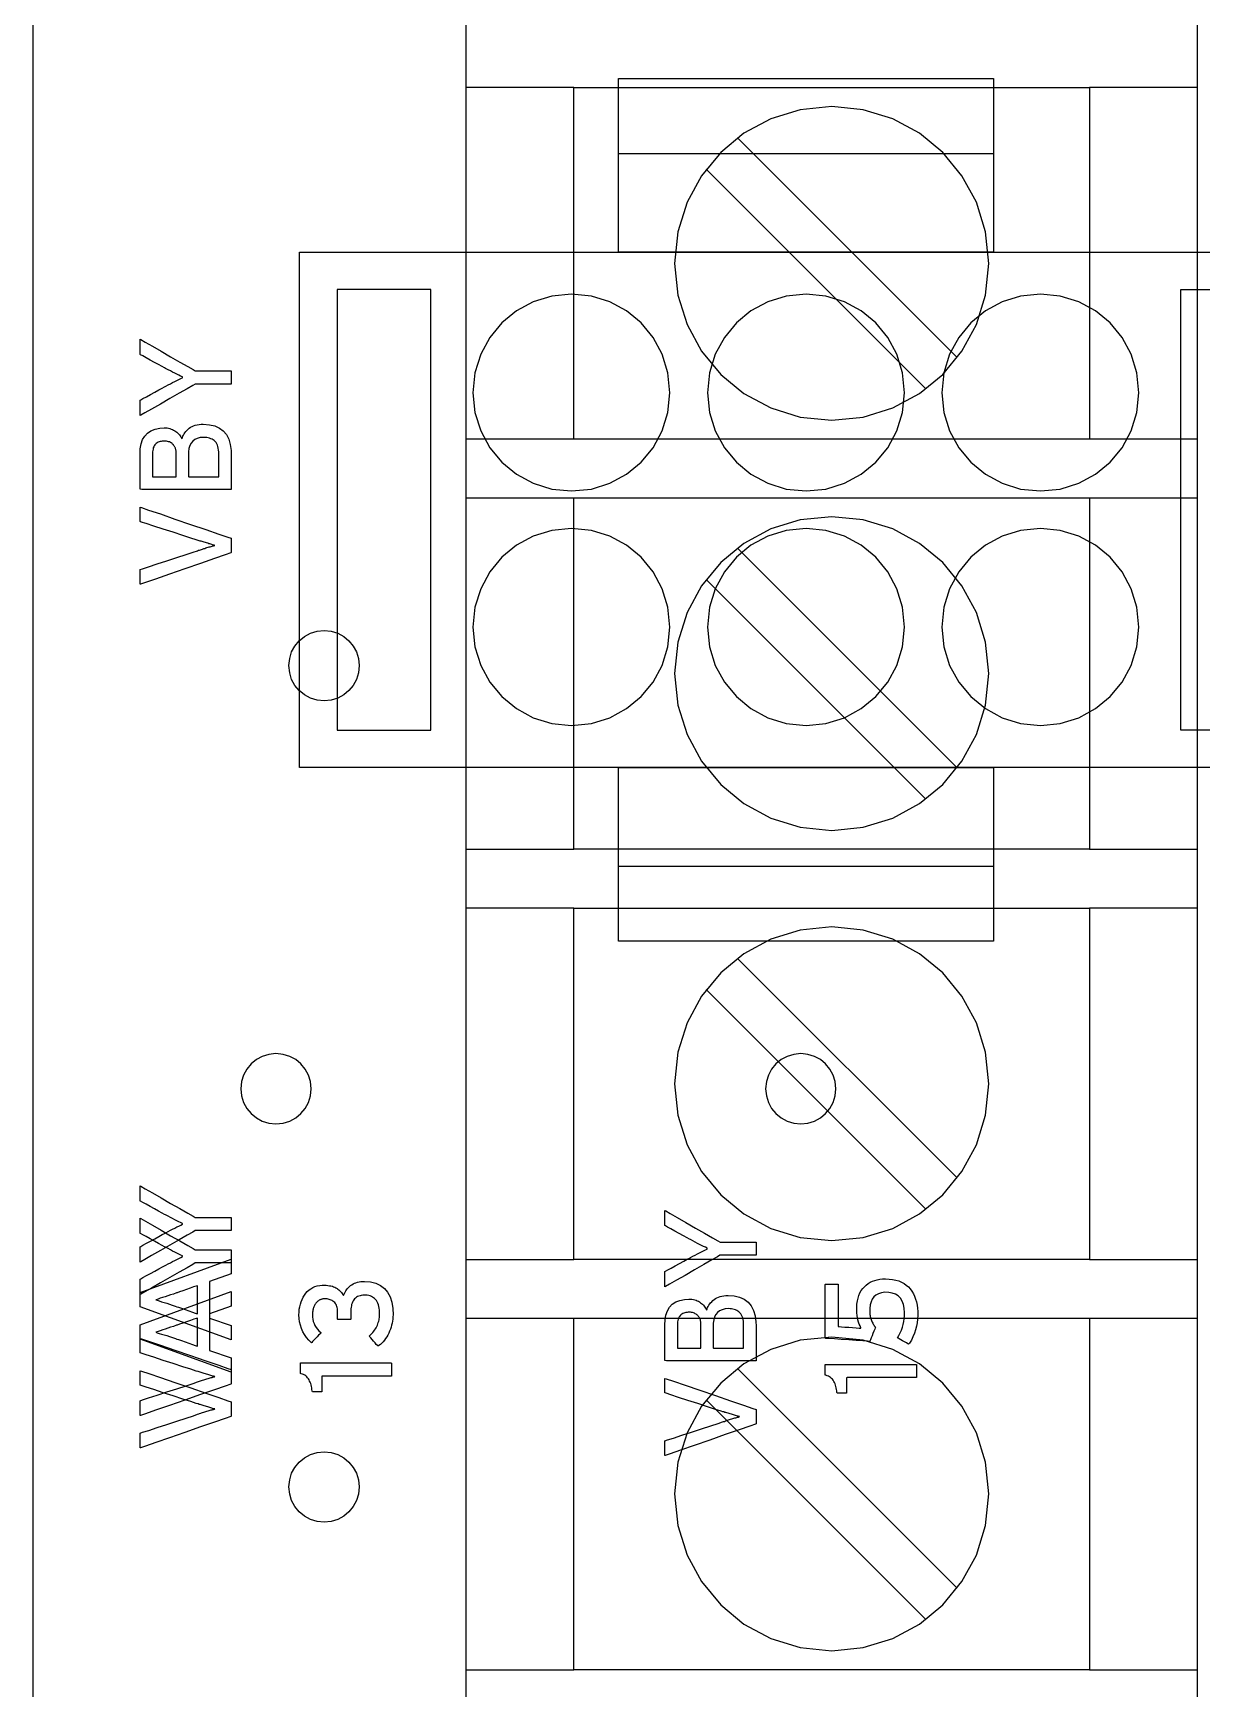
# Model space of a CAD drawing. Extents: x 1 to 47.7, y 0.2 to 35.
# Drawn here: x 36.611 to 37.857, y 9.108 to 10.874 of the extents above; entities that cross this region are included whole.
import ezdxf

# ---------------------------------------------------------------- set-up
doc = ezdxf.new("R2010")
doc.units = 0
doc.header["$MEASUREMENT"] = 0
for name, color, linetype in [('1_1__SCREW_TERMINAL_BLOCK_', 7, 'CONTINUOUS'), ('1_2__CONNECTORIZED_RELAY__', 7, 'CONTINUOUS'), ('7_0_____DWG', 7, 'CONTINUOUS')]:
    doc.layers.add(name, color=color, linetype=linetype)

msp = doc.modelspace()

# ---------------------------------------------------------------- linework, layer by layer
at = {"layer": '1_1__SCREW_TERMINAL_BLOCK_'}
for points in [[(37.0721, 10.9467), (37.0721, 10.7216), (37.0721, 10.2521), (37.0721, 10.0206), (37.0721, 9.7999), (37.0721, 9.6956), (37.0721, 9.5964), (37.0721, 9.5033), (37.0721, 9.4168), (37.0721, 9.338), (37.0721, 9.2675), (37.0721, 9.2062), (37.0721, 9.1549), (37.0721, 9.1144), (37.0721, 9.0856)], [(37.852, 9.0856), (37.852, 9.1144), (37.852, 9.1549), (37.852, 9.2062), (37.852, 9.2675), (37.852, 9.338), (37.852, 9.4168), (37.852, 9.5033), (37.852, 9.5964), (37.852, 9.6956), (37.852, 9.7999), (37.852, 10.0206), (37.852, 10.2521), (37.852, 10.7216), (37.852, 10.9467)], [(37.1871, 10.8156), (37.0721, 10.8156)], [(37.737, 10.8156), (37.737, 10.4406), (37.1871, 10.4406), (37.1871, 10.8156), (37.737, 10.8156)], [(37.852, 10.8156), (37.737, 10.8156)], [(37.3615, 10.7618), (37.5957, 10.5276)], [(37.5623, 10.4942), (37.3281, 10.7284)], [(37.1871, 10.4406), (37.0721, 10.4406)], [(37.852, 10.4406), (37.737, 10.4406)], [(37.0721, 10.3781), (37.1871, 10.3781)], [(37.737, 10.3781), (37.737, 10.0031), (37.1871, 10.0031), (37.1871, 10.3781), (37.737, 10.3781)], [(37.737, 10.3781), (37.852, 10.3781)], [(37.3615, 10.3243), (37.5957, 10.0901)], [(37.5623, 10.0566), (37.3281, 10.2909)], [(37.0721, 10.0031), (37.1871, 10.0031)], [(37.737, 10.0031), (37.852, 10.0031)], [(37.1871, 9.9405), (37.0721, 9.9405)], [(37.737, 9.9405), (37.737, 9.5655), (37.1871, 9.5655), (37.1871, 9.9405), (37.737, 9.9405)], [(37.852, 9.9405), (37.737, 9.9405)], [(37.3615, 9.8868), (37.5957, 9.6527)], [(37.5623, 9.6193), (37.3281, 9.8535)], [(36.8218, 9.5503), (36.7987, 9.5422), (36.7987, 9.5032), (36.8218, 9.4952), (36.8218, 9.48), (36.7246, 9.515), (36.7246, 9.5305), (36.8218, 9.5659), (36.8218, 9.5503)], [(37.0721, 9.5655), (37.1871, 9.5655)], [(37.737, 9.5655), (37.852, 9.5655)], [(37.0721, 9.503), (37.1871, 9.503)], [(37.737, 9.503), (37.737, 9.128), (37.1871, 9.128), (37.1871, 9.503), (37.737, 9.503)], [(37.737, 9.503), (37.852, 9.503)], [(37.3615, 9.4494), (37.5957, 9.2152)], [(37.5623, 9.1817), (37.3281, 9.416)], [(37.0721, 9.128), (37.1871, 9.128)], [(37.737, 9.128), (37.852, 9.128)]]:
    msp.add_lwpolyline(points, dxfattribs=at)
for points in [[(37.4621, 10.7954), (37.4284, 10.792), (37.397, 10.7823), (37.3685, 10.7668), (37.3437, 10.7464), (37.3233, 10.7216), (37.3078, 10.6932), (37.298, 10.6618), (37.2946, 10.628), (37.298, 10.5943), (37.3078, 10.5629), (37.3233, 10.5345), (37.3437, 10.5097), (37.3685, 10.4893), (37.397, 10.4739), (37.4284, 10.4641), (37.4621, 10.4607), (37.4958, 10.4641), (37.5272, 10.4739), (37.5556, 10.4893), (37.5804, 10.5097), (37.6009, 10.5345), (37.6163, 10.5629), (37.6261, 10.5943), (37.6295, 10.628), (37.6261, 10.6618), (37.6163, 10.6932), (37.6009, 10.7216), (37.5804, 10.7464), (37.5556, 10.7668), (37.5272, 10.7823), (37.4958, 10.792)], [(36.7834, 10.5134), (36.7848, 10.5134), (36.7886, 10.5134), (36.7941, 10.5134), (36.8005, 10.5134), (36.8071, 10.5134), (36.8132, 10.5134), (36.8182, 10.5134), (36.8212, 10.5134), (36.8218, 10.5134), (36.8218, 10.5125), (36.8218, 10.5109), (36.8218, 10.5087), (36.8218, 10.5063), (36.8218, 10.5039), (36.8218, 10.5018), (36.8218, 10.5002), (36.8218, 10.4994), (36.821, 10.4993), (36.8178, 10.4993), (36.8127, 10.4993), (36.8065, 10.4993), (36.7998, 10.4993), (36.7935, 10.4993), (36.7881, 10.4993), (36.7845, 10.4993), (36.7833, 10.4993), (36.7808, 10.4979), (36.7747, 10.4944), (36.7661, 10.4895), (36.7563, 10.4838), (36.7462, 10.478), (36.7369, 10.4727), (36.7296, 10.4685), (36.7253, 10.466), (36.7246, 10.4657), (36.7246, 10.4669), (36.7246, 10.4689), (36.7246, 10.4714), (36.7246, 10.4743), (36.7246, 10.4771), (36.7246, 10.4795), (36.7246, 10.4813), (36.7246, 10.4821), (36.7253, 10.4825), (36.7277, 10.4838), (36.7313, 10.4858), (36.7357, 10.4882), (36.7403, 10.4907), (36.7447, 10.4931), (36.7483, 10.4951), (36.7507, 10.4964), (36.7519, 10.497), (36.7545, 10.4984), (36.7569, 10.4997), (36.7593, 10.5009), (36.7616, 10.5021), (36.7638, 10.5032), (36.7659, 10.5042), (36.7679, 10.5052), (36.7698, 10.5061), (36.7697, 10.507), (36.7678, 10.5078), (36.7659, 10.5088), (36.7638, 10.5098), (36.7616, 10.5109), (36.7593, 10.5121), (36.7569, 10.5133), (36.7544, 10.5146), (36.7518, 10.516), (36.7507, 10.5166), (36.7482, 10.518), (36.7444, 10.5201), (36.74, 10.5225), (36.7353, 10.525), (36.731, 10.5274), (36.7274, 10.5294), (36.7251, 10.5306), (36.7246, 10.531), (36.7246, 10.5319), (36.7246, 10.5337), (36.7246, 10.5362), (36.7246, 10.5389), (36.7246, 10.5417), (36.7246, 10.5442), (36.7246, 10.5461), (36.7246, 10.5471), (36.7255, 10.5467), (36.7301, 10.544), (36.7377, 10.5397), (36.7471, 10.5343), (36.7572, 10.5285), (36.767, 10.5228), (36.7754, 10.518), (36.7812, 10.5147)], [(36.792, 10.4566), (36.7985, 10.456), (36.8043, 10.4547), (36.8092, 10.4524), (36.8133, 10.4493), (36.8166, 10.4454), (36.8191, 10.4406), (36.8208, 10.4349), (36.8217, 10.4284), (36.8218, 10.4241), (36.8218, 10.4215), (36.8218, 10.417), (36.8218, 10.4111), (36.8218, 10.4046), (36.8218, 10.3982), (36.8218, 10.3927), (36.8218, 10.3887), (36.8218, 10.387), (36.8188, 10.387), (36.8097, 10.387), (36.796, 10.387), (36.7798, 10.387), (36.7628, 10.387), (36.747, 10.387), (36.7342, 10.387), (36.7263, 10.387), (36.7246, 10.3871), (36.7246, 10.3895), (36.7246, 10.394), (36.7246, 10.4), (36.7246, 10.4067), (36.7246, 10.4133), (36.7246, 10.4192), (36.7246, 10.4235), (36.7246, 10.4256), (36.7248, 10.4302), (36.7257, 10.4355), (36.7273, 10.4401), (36.7296, 10.4439), (36.7325, 10.4471), (36.7362, 10.4495), (36.7405, 10.4513), (36.7455, 10.4523), (36.7502, 10.4527), (36.7519, 10.4526), (36.7534, 10.4525), (36.755, 10.4522), (36.7564, 10.4519), (36.7578, 10.4514), (36.7591, 10.4509), (36.7604, 10.4503), (36.7615, 10.4496), (36.7626, 10.4488), (36.7637, 10.448), (36.7647, 10.4471), (36.7656, 10.4461), (36.7665, 10.4451), (36.7673, 10.4441), (36.768, 10.443), (36.7687, 10.4418), (36.7693, 10.4408), (36.7697, 10.4422), (36.7702, 10.4436), (36.7709, 10.4449), (36.7716, 10.4462), (36.7724, 10.4474), (36.7734, 10.4487), (36.7745, 10.4499), (36.7757, 10.4511), (36.777, 10.4522), (36.7784, 10.4532), (36.78, 10.4541), (36.7816, 10.4548), (36.7835, 10.4554), (36.7854, 10.4559), (36.7875, 10.4562), (36.7896, 10.4565)], [(36.7506, 10.4386), (36.7494, 10.4385), (36.7482, 10.4384), (36.747, 10.4382), (36.7459, 10.438), (36.7448, 10.4376), (36.7438, 10.4372), (36.7428, 10.4367), (36.7419, 10.4361), (36.7411, 10.4354), (36.7404, 10.4345), (36.7397, 10.4335), (36.7392, 10.4325), (36.7387, 10.4313), (36.7384, 10.43), (36.7381, 10.4286), (36.738, 10.4271), (36.7379, 10.4255), (36.7379, 10.4246), (36.7379, 10.422), (36.7379, 10.4183), (36.7379, 10.414), (36.7379, 10.4096), (36.7379, 10.4055), (36.7379, 10.4023), (36.7379, 10.4005), (36.7381, 10.4003), (36.74, 10.4003), (36.7431, 10.4003), (36.7472, 10.4003), (36.7516, 10.4003), (36.7559, 10.4003), (36.7595, 10.4003), (36.7621, 10.4003), (36.763, 10.4003), (36.763, 10.4012), (36.763, 10.4038), (36.763, 10.4075), (36.763, 10.4118), (36.763, 10.4162), (36.763, 10.4203), (36.763, 10.4234), (36.763, 10.4253), (36.763, 10.4259), (36.763, 10.4268), (36.7629, 10.4275), (36.7629, 10.4283), (36.7627, 10.429), (36.7626, 10.4297), (36.7624, 10.4304), (36.7622, 10.431), (36.7619, 10.4316), (36.7616, 10.4321), (36.7614, 10.4327), (36.7611, 10.4332), (36.7607, 10.4337), (36.7604, 10.4341), (36.7601, 10.4346), (36.7597, 10.435), (36.7593, 10.4354), (36.7587, 10.436), (36.7578, 10.4366), (36.7569, 10.4371), (36.756, 10.4376), (36.755, 10.4379), (36.754, 10.4382), (36.7529, 10.4384), (36.7518, 10.4385)], [(36.7924, 10.4425), (36.7888, 10.4422), (36.7856, 10.4414), (36.783, 10.4402), (36.7807, 10.4385), (36.7789, 10.4363), (36.7776, 10.4337), (36.7767, 10.4306), (36.7763, 10.4271), (36.7762, 10.4253), (36.7762, 10.4231), (36.7762, 10.4196), (36.7762, 10.4153), (36.7762, 10.4107), (36.7762, 10.4064), (36.7762, 10.4029), (36.7762, 10.4007), (36.7764, 10.4003), (36.7784, 10.4003), (36.7824, 10.4003), (36.7876, 10.4003), (36.7933, 10.4003), (36.7989, 10.4003), (36.8038, 10.4003), (36.8072, 10.4003), (36.8085, 10.4003), (36.8085, 10.4013), (36.8085, 10.4039), (36.8085, 10.4077), (36.8085, 10.4121), (36.8085, 10.4165), (36.8085, 10.4206), (36.8085, 10.4237), (36.8085, 10.4253), (36.8085, 10.4269), (36.8083, 10.4289), (36.808, 10.4308), (36.8076, 10.4326), (36.8071, 10.4342), (36.8064, 10.4356), (36.8056, 10.4369), (36.8046, 10.438), (36.8036, 10.439), (36.8025, 10.4398), (36.8013, 10.4405), (36.8, 10.4411), (36.7986, 10.4416), (36.7972, 10.442), (36.7957, 10.4422), (36.7941, 10.4424)], [(36.8218, 10.3348), (36.8218, 10.3342), (36.8218, 10.3327), (36.8218, 10.3305), (36.8218, 10.328), (36.8218, 10.3253), (36.8218, 10.3229), (36.8218, 10.3209), (36.8218, 10.3197), (36.8213, 10.3192), (36.8153, 10.3172), (36.8039, 10.3132), (36.789, 10.308), (36.7724, 10.3023), (36.7559, 10.2965), (36.7412, 10.2914), (36.7303, 10.2876), (36.7249, 10.2858), (36.7246, 10.286), (36.7246, 10.2873), (36.7246, 10.2894), (36.7246, 10.292), (36.7246, 10.2947), (36.7246, 10.2973), (36.7246, 10.2995), (36.7246, 10.301), (36.7246, 10.3015), (36.7273, 10.3024), (36.7337, 10.3045), (36.7427, 10.3075), (36.7531, 10.3109), (36.7638, 10.3144), (36.7736, 10.3176), (36.7813, 10.3201), (36.7859, 10.3216), (36.787, 10.322), (36.7881, 10.3223), (36.7891, 10.3227), (36.7902, 10.323), (36.7913, 10.3234), (36.7924, 10.3238), (36.7936, 10.3241), (36.7947, 10.3245), (36.7959, 10.3249), (36.7971, 10.3253), (36.7983, 10.3256), (36.7993, 10.3259), (36.8003, 10.3262), (36.8013, 10.3264), (36.8022, 10.3267), (36.803, 10.3269), (36.8038, 10.3271), (36.8042, 10.3273), (36.8035, 10.3274), (36.8027, 10.3276), (36.8019, 10.3279), (36.801, 10.3281), (36.8, 10.3284), (36.7989, 10.3288), (36.7978, 10.3291), (36.7967, 10.3295), (36.7955, 10.3299), (36.7943, 10.3302), (36.7931, 10.3306), (36.7919, 10.3309), (36.7908, 10.3313), (36.7897, 10.3316), (36.7886, 10.3319), (36.7876, 10.3322), (36.7865, 10.3326), (36.7845, 10.3332), (36.7787, 10.3351), (36.7701, 10.3379), (36.7599, 10.3412), (36.7492, 10.3446), (36.7392, 10.3479), (36.731, 10.3505), (36.7258, 10.3522), (36.7246, 10.3526), (36.7246, 10.3535), (36.7246, 10.3553), (36.7246, 10.3576), (36.7246, 10.3603), (36.7246, 10.3629), (36.7246, 10.3653), (36.7246, 10.3671), (36.7246, 10.3681), (36.7261, 10.3677), (36.7337, 10.365), (36.7462, 10.3608), (36.7618, 10.3554), (36.7785, 10.3497), (36.7947, 10.3441), (36.8086, 10.3394), (36.8182, 10.3361)], [(37.4621, 10.3579), (37.4284, 10.3545), (37.397, 10.3448), (37.3685, 10.3293), (37.3437, 10.3089), (37.3233, 10.2841), (37.3078, 10.2557), (37.298, 10.2242), (37.2946, 10.1905), (37.298, 10.1568), (37.3078, 10.1254), (37.3233, 10.097), (37.3437, 10.0722), (37.3685, 10.0518), (37.397, 10.0364), (37.4284, 10.0266), (37.4621, 10.0232), (37.4958, 10.0266), (37.5272, 10.0364), (37.5556, 10.0518), (37.5804, 10.0722), (37.6009, 10.097), (37.6163, 10.1254), (37.6261, 10.1568), (37.6295, 10.1905), (37.6261, 10.2242), (37.6163, 10.2557), (37.6009, 10.2841), (37.5804, 10.3089), (37.5556, 10.3293), (37.5272, 10.3448), (37.4958, 10.3545)], [(36.9208, 10.2365), (36.9284, 10.2357), (36.9354, 10.2335), (36.9418, 10.2301), (36.9473, 10.2255), (36.9519, 10.2199), (36.9554, 10.2136), (36.9575, 10.2065), (36.9583, 10.199), (36.9575, 10.1914), (36.9554, 10.1844), (36.9519, 10.178), (36.9473, 10.1724), (36.9418, 10.1679), (36.9354, 10.1644), (36.9284, 10.1622), (36.9208, 10.1615), (36.9133, 10.1622), (36.9062, 10.1644), (36.8998, 10.1679), (36.8943, 10.1724), (36.8897, 10.178), (36.8862, 10.1844), (36.8841, 10.1914), (36.8833, 10.199), (36.8841, 10.2065), (36.8862, 10.2136), (36.8897, 10.2199), (36.8943, 10.2255), (36.8998, 10.2301), (36.9062, 10.2335), (36.9133, 10.2357)], [(37.4621, 9.9204), (37.4284, 9.917), (37.397, 9.9072), (37.3685, 9.8918), (37.3437, 9.8714), (37.3233, 9.8466), (37.3078, 9.8182), (37.298, 9.7868), (37.2946, 9.7531), (37.298, 9.7194), (37.3078, 9.6879), (37.3233, 9.6595), (37.3437, 9.6347), (37.3685, 9.6143), (37.397, 9.5988), (37.4284, 9.5891), (37.4621, 9.5857), (37.4958, 9.5891), (37.5272, 9.5988), (37.5556, 9.6143), (37.5804, 9.6347), (37.6009, 9.6595), (37.6163, 9.6879), (37.6261, 9.7194), (37.6295, 9.7531), (37.6261, 9.7868), (37.6163, 9.8182), (37.6009, 9.8466), (37.5804, 9.8714), (37.5556, 9.8918), (37.5272, 9.9072), (37.4958, 9.917)], [(36.7834, 9.6105), (36.7848, 9.6105), (36.7886, 9.6105), (36.7941, 9.6105), (36.8005, 9.6105), (36.8071, 9.6105), (36.8132, 9.6105), (36.8182, 9.6105), (36.8212, 9.6105), (36.8218, 9.6104), (36.8218, 9.6096), (36.8218, 9.6079), (36.8218, 9.6058), (36.8218, 9.6034), (36.8218, 9.601), (36.8218, 9.5988), (36.8218, 9.5972), (36.8218, 9.5965), (36.821, 9.5964), (36.8178, 9.5964), (36.8127, 9.5964), (36.8065, 9.5964), (36.7998, 9.5964), (36.7935, 9.5964), (36.7881, 9.5964), (36.7845, 9.5964), (36.7833, 9.5964), (36.7808, 9.5949), (36.7747, 9.5914), (36.7661, 9.5865), (36.7563, 9.5809), (36.7462, 9.5751), (36.7369, 9.5697), (36.7296, 9.5655), (36.7253, 9.5631), (36.7246, 9.5628), (36.7246, 9.5639), (36.7246, 9.5659), (36.7246, 9.5685), (36.7246, 9.5713), (36.7246, 9.5741), (36.7246, 9.5766), (36.7246, 9.5784), (36.7246, 9.5792), (36.7253, 9.5796), (36.7277, 9.5809), (36.7313, 9.5829), (36.7357, 9.5853), (36.7403, 9.5878), (36.7447, 9.5902), (36.7483, 9.5922), (36.7507, 9.5935), (36.7519, 9.5941), (36.7545, 9.5955), (36.7569, 9.5968), (36.7593, 9.598), (36.7616, 9.5992), (36.7638, 9.6003), (36.7659, 9.6013), (36.7679, 9.6023), (36.7698, 9.6032), (36.7697, 9.604), (36.7678, 9.6049), (36.7659, 9.6059), (36.7638, 9.6069), (36.7616, 9.608), (36.7593, 9.6092), (36.7569, 9.6104), (36.7544, 9.6117), (36.7518, 9.6131), (36.7507, 9.6137), (36.7482, 9.6151), (36.7444, 9.6171), (36.74, 9.6196), (36.7353, 9.6221), (36.731, 9.6245), (36.7274, 9.6265), (36.7251, 9.6277), (36.7246, 9.628), (36.7246, 9.629), (36.7246, 9.6308), (36.7246, 9.6332), (36.7246, 9.636), (36.7246, 9.6388), (36.7246, 9.6413), (36.7246, 9.6432), (36.7246, 9.6442), (36.7255, 9.6438), (36.7301, 9.6411), (36.7377, 9.6368), (36.7471, 9.6314), (36.7572, 9.6255), (36.767, 9.6199), (36.7754, 9.6151), (36.7812, 9.6118)], [(36.7633, 9.5299), (36.7601, 9.5288), (36.7571, 9.5278), (36.7541, 9.5268), (36.7513, 9.5259), (36.7486, 9.525), (36.7461, 9.5242), (36.7437, 9.5234), (36.7414, 9.5227), (36.7427, 9.5221), (36.7451, 9.5214), (36.7476, 9.5206), (36.7502, 9.5198), (36.753, 9.5189), (36.7559, 9.518), (36.7589, 9.517), (36.7621, 9.5159), (36.7638, 9.5153), (36.7657, 9.5147), (36.7687, 9.5136), (36.7726, 9.5123), (36.7766, 9.5109), (36.7804, 9.5095), (36.7835, 9.5085), (36.7854, 9.5078), (36.7857, 9.5079), (36.7857, 9.51), (36.7857, 9.5139), (36.7857, 9.5189), (36.7857, 9.5243), (36.7857, 9.5296), (36.7857, 9.534), (36.7857, 9.5369), (36.7857, 9.5377), (36.7844, 9.5372), (36.7817, 9.5363), (36.7781, 9.535), (36.7741, 9.5336), (36.7701, 9.5323), (36.7667, 9.5311), (36.7642, 9.5302)], [(36.8218, 9.4482), (36.8218, 9.4477), (36.8218, 9.4461), (36.8218, 9.444), (36.8218, 9.4414), (36.8218, 9.4387), (36.8218, 9.4363), (36.8218, 9.4343), (36.8218, 9.4331), (36.8213, 9.4327), (36.8153, 9.4306), (36.8039, 9.4266), (36.789, 9.4215), (36.7724, 9.4157), (36.7559, 9.4099), (36.7412, 9.4049), (36.7303, 9.4011), (36.7249, 9.3992), (36.7246, 9.3994), (36.7246, 9.4007), (36.7246, 9.4028), (36.7246, 9.4054), (36.7246, 9.4081), (36.7246, 9.4107), (36.7246, 9.413), (36.7246, 9.4144), (36.7246, 9.4149), (36.7273, 9.4158), (36.7337, 9.4179), (36.7427, 9.4209), (36.7531, 9.4243), (36.7638, 9.4278), (36.7736, 9.431), (36.7813, 9.4335), (36.7859, 9.435), (36.787, 9.4354), (36.7881, 9.4357), (36.7891, 9.4361), (36.7902, 9.4364), (36.7913, 9.4368), (36.7924, 9.4372), (36.7936, 9.4376), (36.7947, 9.4379), (36.7959, 9.4383), (36.7971, 9.4387), (36.7983, 9.439), (36.7993, 9.4393), (36.8003, 9.4396), (36.8013, 9.4398), (36.8022, 9.4401), (36.803, 9.4403), (36.8038, 9.4405), (36.8042, 9.4407), (36.8035, 9.4408), (36.8027, 9.4411), (36.8019, 9.4413), (36.801, 9.4416), (36.8, 9.4418), (36.7989, 9.4422), (36.7978, 9.4425), (36.7967, 9.4429), (36.7955, 9.4433), (36.7943, 9.4436), (36.7931, 9.444), (36.7919, 9.4443), (36.7908, 9.4447), (36.7897, 9.445), (36.7886, 9.4453), (36.7876, 9.4457), (36.7865, 9.446), (36.7845, 9.4466), (36.7787, 9.4485), (36.7701, 9.4513), (36.7599, 9.4546), (36.7492, 9.458), (36.7392, 9.4613), (36.731, 9.4639), (36.7258, 9.4656), (36.7246, 9.466), (36.7246, 9.4669), (36.7246, 9.4687), (36.7246, 9.471), (36.7246, 9.4737), (36.7246, 9.4763), (36.7246, 9.4787), (36.7246, 9.4806), (36.7246, 9.4815), (36.7261, 9.4811), (36.7337, 9.4785), (36.7462, 9.4742), (36.7618, 9.4688), (36.7785, 9.4631), (36.7947, 9.4575), (36.8086, 9.4528), (36.8182, 9.4495)], [(37.4621, 9.4828), (37.4284, 9.4794), (37.397, 9.4697), (37.3685, 9.4543), (37.3437, 9.4338), (37.3233, 9.4091), (37.3078, 9.3807), (37.298, 9.3493), (37.2946, 9.3156), (37.298, 9.2818), (37.3078, 9.2504), (37.3233, 9.222), (37.3437, 9.1972), (37.3685, 9.1767), (37.397, 9.1613), (37.4284, 9.1516), (37.4621, 9.1482), (37.4958, 9.1516), (37.5272, 9.1613), (37.5556, 9.1767), (37.5804, 9.1972), (37.6009, 9.222), (37.6163, 9.2504), (37.6261, 9.2818), (37.6295, 9.3156), (37.6261, 9.3493), (37.6163, 9.3807), (37.6009, 9.4091), (37.5804, 9.4338), (37.5556, 9.4543), (37.5272, 9.4697), (37.4958, 9.4794)], [(36.9208, 9.3605), (36.9284, 9.3597), (36.9354, 9.3575), (36.9418, 9.3541), (36.9473, 9.3495), (36.9519, 9.3439), (36.9554, 9.3376), (36.9575, 9.3305), (36.9583, 9.323), (36.9575, 9.3154), (36.9554, 9.3084), (36.9519, 9.302), (36.9473, 9.2964), (36.9418, 9.2919), (36.9354, 9.2884), (36.9284, 9.2862), (36.9208, 9.2855), (36.9133, 9.2862), (36.9062, 9.2884), (36.8998, 9.2919), (36.8943, 9.2964), (36.8897, 9.302), (36.8862, 9.3084), (36.8841, 9.3154), (36.8833, 9.323), (36.8841, 9.3305), (36.8862, 9.3376), (36.8897, 9.3439), (36.8943, 9.3495), (36.8998, 9.3541), (36.9062, 9.3575), (36.9133, 9.3597)]]:
    msp.add_lwpolyline(points, close=True, dxfattribs=at)
at = {"layer": '1_2__CONNECTORIZED_RELAY__'}
for points in [[(37.6345, 10.8251), (37.6345, 10.6401), (37.2346, 10.6401), (37.2346, 10.8251), (37.6345, 10.8251)], [(37.2346, 10.7452), (37.6345, 10.7452)], [(37.9746, 10.6401), (37.9746, 10.0903), (36.8945, 10.0903), (36.8945, 10.6401), (37.9746, 10.6401)], [(36.9347, 10.6002), (36.9347, 10.1302), (37.0346, 10.1302), (37.0346, 10.6002), (36.9347, 10.6002)], [(37.9346, 10.6002), (37.9346, 10.1302), (37.8345, 10.1302), (37.8345, 10.6002), (37.9346, 10.6002)], [(37.6345, 10.0903), (37.6345, 9.9053), (37.2346, 9.9053), (37.2346, 10.0903), (37.6345, 10.0903)], [(37.2346, 9.9852), (37.6345, 9.9852)], [(36.8218, 9.5158), (36.7987, 9.5076), (36.7987, 9.4687), (36.8218, 9.4607), (36.8218, 9.4455), (36.7246, 9.4805), (36.7246, 9.496), (36.8218, 9.5314), (36.8218, 9.5158)]]:
    msp.add_lwpolyline(points, dxfattribs=at)
for points in [[(37.2895, 10.4901), (37.2874, 10.5113), (37.2813, 10.5311), (37.2716, 10.549), (37.2588, 10.5645), (37.2433, 10.5773), (37.2255, 10.587), (37.2058, 10.5931), (37.1846, 10.5953), (37.1635, 10.5931), (37.1437, 10.587), (37.1259, 10.5773), (37.1103, 10.5645), (37.0975, 10.549), (37.0878, 10.5311), (37.0817, 10.5113), (37.0795, 10.4901), (37.0817, 10.4689), (37.0878, 10.4493), (37.0975, 10.4315), (37.1103, 10.4159), (37.1259, 10.4031), (37.1437, 10.3935), (37.1635, 10.3874), (37.1846, 10.3853), (37.2058, 10.3874), (37.2255, 10.3935), (37.2433, 10.4031), (37.2588, 10.4159), (37.2716, 10.4315), (37.2813, 10.4493), (37.2874, 10.4689)], [(37.5396, 10.4901), (37.5375, 10.5113), (37.5314, 10.5311), (37.5218, 10.549), (37.509, 10.5645), (37.4934, 10.5773), (37.4756, 10.587), (37.4559, 10.5931), (37.4347, 10.5953), (37.4136, 10.5931), (37.3938, 10.587), (37.376, 10.5773), (37.3604, 10.5645), (37.3476, 10.549), (37.3379, 10.5311), (37.3318, 10.5113), (37.3297, 10.4901), (37.3318, 10.4689), (37.3379, 10.4493), (37.3476, 10.4315), (37.3604, 10.4159), (37.376, 10.4031), (37.3938, 10.3935), (37.4136, 10.3874), (37.4347, 10.3853), (37.4559, 10.3874), (37.4756, 10.3935), (37.4934, 10.4031), (37.509, 10.4159), (37.5218, 10.4315), (37.5314, 10.4493), (37.5375, 10.4689)], [(37.7896, 10.4901), (37.7874, 10.5113), (37.7813, 10.5311), (37.7717, 10.549), (37.7589, 10.5645), (37.7434, 10.5773), (37.7255, 10.587), (37.7058, 10.5931), (37.6847, 10.5953), (37.6635, 10.5931), (37.6438, 10.587), (37.6259, 10.5773), (37.6104, 10.5645), (37.5975, 10.549), (37.5878, 10.5311), (37.5817, 10.5113), (37.5796, 10.4901), (37.5817, 10.4689), (37.5878, 10.4493), (37.5975, 10.4315), (37.6104, 10.4159), (37.6259, 10.4031), (37.6438, 10.3935), (37.6635, 10.3874), (37.6847, 10.3853), (37.7058, 10.3874), (37.7255, 10.3935), (37.7434, 10.4031), (37.7589, 10.4159), (37.7717, 10.4315), (37.7813, 10.4493), (37.7874, 10.4689)], [(37.2895, 10.2401), (37.2874, 10.2614), (37.2813, 10.2811), (37.2716, 10.299), (37.2588, 10.3146), (37.2433, 10.3274), (37.2255, 10.3371), (37.2058, 10.3432), (37.1846, 10.3453), (37.1635, 10.3432), (37.1437, 10.3371), (37.1259, 10.3274), (37.1103, 10.3146), (37.0975, 10.299), (37.0878, 10.2811), (37.0817, 10.2614), (37.0795, 10.2401), (37.0817, 10.219), (37.0878, 10.1993), (37.0975, 10.1815), (37.1103, 10.166), (37.1259, 10.1532), (37.1437, 10.1435), (37.1635, 10.1374), (37.1846, 10.1353), (37.2058, 10.1374), (37.2255, 10.1435), (37.2433, 10.1532), (37.2588, 10.166), (37.2716, 10.1815), (37.2813, 10.1993), (37.2874, 10.219)], [(37.5396, 10.2401), (37.5375, 10.2614), (37.5314, 10.2811), (37.5218, 10.299), (37.509, 10.3146), (37.4934, 10.3274), (37.4756, 10.3371), (37.4559, 10.3432), (37.4347, 10.3453), (37.4136, 10.3432), (37.3938, 10.3371), (37.376, 10.3274), (37.3604, 10.3146), (37.3476, 10.299), (37.3379, 10.2811), (37.3318, 10.2614), (37.3297, 10.2401), (37.3318, 10.219), (37.3379, 10.1993), (37.3476, 10.1815), (37.3604, 10.166), (37.376, 10.1532), (37.3938, 10.1435), (37.4136, 10.1374), (37.4347, 10.1353), (37.4559, 10.1374), (37.4756, 10.1435), (37.4934, 10.1532), (37.509, 10.166), (37.5218, 10.1815), (37.5314, 10.1993), (37.5375, 10.219)], [(37.7896, 10.2401), (37.7874, 10.2614), (37.7813, 10.2811), (37.7717, 10.299), (37.7589, 10.3146), (37.7434, 10.3274), (37.7255, 10.3371), (37.7058, 10.3432), (37.6847, 10.3453), (37.6635, 10.3432), (37.6438, 10.3371), (37.6259, 10.3274), (37.6104, 10.3146), (37.5975, 10.299), (37.5878, 10.2811), (37.5817, 10.2614), (37.5796, 10.2401), (37.5817, 10.219), (37.5878, 10.1993), (37.5975, 10.1815), (37.6104, 10.166), (37.6259, 10.1532), (37.6438, 10.1435), (37.6635, 10.1374), (37.6847, 10.1353), (37.7058, 10.1374), (37.7255, 10.1435), (37.7434, 10.1532), (37.7589, 10.166), (37.7717, 10.1815), (37.7813, 10.1993), (37.7874, 10.219)], [(36.8695, 9.7102), (36.8771, 9.711), (36.8841, 9.7131), (36.8905, 9.7166), (36.8961, 9.7212), (36.9006, 9.7267), (36.9041, 9.7331), (36.9063, 9.7401), (36.907, 9.7477), (36.9063, 9.7553), (36.9041, 9.7623), (36.9006, 9.7687), (36.8961, 9.7742), (36.8905, 9.7788), (36.8841, 9.7822), (36.8771, 9.7844), (36.8695, 9.7852), (36.862, 9.7844), (36.8549, 9.7822), (36.8486, 9.7788), (36.843, 9.7742), (36.8384, 9.7687), (36.835, 9.7623), (36.8328, 9.7553), (36.832, 9.7477), (36.8328, 9.7401), (36.835, 9.7331), (36.8384, 9.7267), (36.843, 9.7212), (36.8486, 9.7166), (36.8549, 9.7131), (36.862, 9.711)], [(37.4291, 9.7102), (37.4367, 9.711), (37.4437, 9.7131), (37.4501, 9.7166), (37.4556, 9.7212), (37.4602, 9.7267), (37.4637, 9.7331), (37.4659, 9.7401), (37.4666, 9.7477), (37.4659, 9.7553), (37.4637, 9.7623), (37.4602, 9.7687), (37.4556, 9.7742), (37.4501, 9.7788), (37.4437, 9.7822), (37.4367, 9.7844), (37.4291, 9.7852), (37.4216, 9.7844), (37.4145, 9.7822), (37.4081, 9.7788), (37.4026, 9.7742), (37.398, 9.7687), (37.3946, 9.7623), (37.3924, 9.7553), (37.3916, 9.7477), (37.3924, 9.7401), (37.3946, 9.7331), (37.398, 9.7267), (37.4026, 9.7212), (37.4081, 9.7166), (37.4145, 9.7131), (37.4216, 9.711)], [(36.7834, 9.576), (36.7848, 9.576), (36.7886, 9.576), (36.7941, 9.576), (36.8005, 9.576), (36.8071, 9.576), (36.8133, 9.576), (36.8182, 9.576), (36.8212, 9.576), (36.8218, 9.5759), (36.8218, 9.5751), (36.8218, 9.5734), (36.8218, 9.5713), (36.8218, 9.5688), (36.8218, 9.5664), (36.8218, 9.5643), (36.8218, 9.5627), (36.8218, 9.562), (36.821, 9.5619), (36.8178, 9.5619), (36.8127, 9.5619), (36.8065, 9.5619), (36.7999, 9.5619), (36.7935, 9.5619), (36.7882, 9.5619), (36.7845, 9.5619), (36.7833, 9.5619), (36.7808, 9.5604), (36.7747, 9.5569), (36.7662, 9.552), (36.7563, 9.5464), (36.7462, 9.5406), (36.7369, 9.5352), (36.7296, 9.531), (36.7253, 9.5286), (36.7246, 9.5283), (36.7246, 9.5294), (36.7246, 9.5314), (36.7246, 9.534), (36.7246, 9.5368), (36.7246, 9.5396), (36.7246, 9.5421), (36.7246, 9.5439), (36.7246, 9.5447), (36.7253, 9.5451), (36.7277, 9.5464), (36.7313, 9.5484), (36.7357, 9.5508), (36.7403, 9.5533), (36.7447, 9.5557), (36.7484, 9.5577), (36.7507, 9.559), (36.7519, 9.5596), (36.7545, 9.561), (36.757, 9.5622), (36.7593, 9.5635), (36.7616, 9.5646), (36.7638, 9.5657), (36.7659, 9.5668), (36.7679, 9.5678), (36.7699, 9.5687), (36.7697, 9.5695), (36.7679, 9.5704), (36.7659, 9.5713), (36.7638, 9.5724), (36.7616, 9.5735), (36.7593, 9.5746), (36.7569, 9.5759), (36.7544, 9.5772), (36.7518, 9.5786), (36.7507, 9.5792), (36.7482, 9.5806), (36.7444, 9.5826), (36.74, 9.5851), (36.7353, 9.5876), (36.731, 9.59), (36.7274, 9.5919), (36.7252, 9.5932), (36.7246, 9.5935), (36.7246, 9.5944), (36.7246, 9.5963), (36.7246, 9.5987), (36.7246, 9.6015), (36.7246, 9.6043), (36.7246, 9.6068), (36.7246, 9.6087), (36.7246, 9.6097), (36.7255, 9.6092), (36.7302, 9.6066), (36.7377, 9.6022), (36.7471, 9.5969), (36.7572, 9.591), (36.767, 9.5854), (36.7754, 9.5806), (36.7812, 9.5773)], [(37.343, 9.5842), (37.3444, 9.5842), (37.3482, 9.5842), (37.3536, 9.5842), (37.3601, 9.5842), (37.3667, 9.5842), (37.3728, 9.5842), (37.3778, 9.5842), (37.3808, 9.5842), (37.3814, 9.5841), (37.3814, 9.5832), (37.3814, 9.5816), (37.3814, 9.5794), (37.3814, 9.577), (37.3814, 9.5746), (37.3814, 9.5725), (37.3814, 9.5709), (37.3814, 9.5701), (37.3806, 9.5701), (37.3774, 9.5701), (37.3723, 9.5701), (37.3661, 9.5701), (37.3594, 9.5701), (37.3531, 9.5701), (37.3477, 9.5701), (37.3441, 9.5701), (37.3429, 9.5701), (37.3403, 9.5686), (37.3343, 9.5651), (37.3257, 9.5602), (37.3159, 9.5545), (37.3058, 9.5487), (37.2965, 9.5434), (37.2892, 9.5392), (37.2849, 9.5367), (37.2842, 9.5365), (37.2842, 9.5376), (37.2842, 9.5396), (37.2842, 9.5422), (37.2842, 9.545), (37.2842, 9.5478), (37.2842, 9.5502), (37.2842, 9.552), (37.2842, 9.5529), (37.2849, 9.5532), (37.2873, 9.5546), (37.2909, 9.5565), (37.2953, 9.5589), (37.2999, 9.5615), (37.3043, 9.5639), (37.3079, 9.5658), (37.3103, 9.5671), (37.3115, 9.5678), (37.3141, 9.5691), (37.3165, 9.5704), (37.3189, 9.5716), (37.3212, 9.5728), (37.3234, 9.5739), (37.3255, 9.575), (37.3275, 9.5759), (37.3294, 9.5768), (37.3293, 9.5777), (37.3274, 9.5786), (37.3254, 9.5795), (37.3234, 9.5805), (37.3212, 9.5816), (37.3189, 9.5828), (37.3165, 9.5841), (37.314, 9.5854), (37.3114, 9.5868), (37.3103, 9.5873), (37.3078, 9.5887), (37.304, 9.5908), (37.2996, 9.5932), (37.2949, 9.5958), (37.2906, 9.5982), (37.287, 9.6001), (37.2847, 9.6014), (37.2842, 9.6017), (37.2842, 9.6026), (37.2842, 9.6044), (37.2842, 9.6069), (37.2842, 9.6097), (37.2842, 9.6125), (37.2842, 9.6149), (37.2842, 9.6169), (37.2842, 9.6179), (37.2851, 9.6174), (37.2897, 9.6148), (37.2973, 9.6104), (37.3067, 9.605), (37.3168, 9.5992), (37.3266, 9.5936), (37.335, 9.5888), (37.3408, 9.5854)], [(36.9639, 9.5422), (36.9704, 9.5417), (36.976, 9.5403), (36.981, 9.538), (36.9851, 9.5348), (36.9885, 9.5307), (36.9911, 9.5258), (36.9929, 9.52), (36.994, 9.5134), (36.9943, 9.5066), (36.9942, 9.5043), (36.994, 9.5021), (36.9937, 9.4999), (36.9933, 9.4976), (36.9928, 9.4955), (36.9922, 9.4933), (36.9915, 9.4912), (36.9907, 9.4891), (36.9897, 9.487), (36.9887, 9.485), (36.9876, 9.4831), (36.9864, 9.4813), (36.9851, 9.4795), (36.9838, 9.4779), (36.9823, 9.4764), (36.9808, 9.475), (36.9792, 9.4738), (36.9782, 9.4731), (36.9776, 9.4738), (36.9765, 9.475), (36.9751, 9.4767), (36.9735, 9.4784), (36.972, 9.4802), (36.9706, 9.4819), (36.9695, 9.4831), (36.9689, 9.4838), (36.9695, 9.4844), (36.9707, 9.4855), (36.9718, 9.4866), (36.9729, 9.4878), (36.9738, 9.489), (36.9747, 9.4902), (36.9756, 9.4915), (36.9763, 9.4928), (36.977, 9.4941), (36.9776, 9.4955), (36.9782, 9.4969), (36.9786, 9.4983), (36.979, 9.4997), (36.9794, 9.5011), (36.9796, 9.5025), (36.9798, 9.5039), (36.9799, 9.5053), (36.98, 9.5068), (36.9799, 9.5091), (36.9798, 9.5114), (36.9795, 9.5136), (36.9791, 9.5156), (36.9787, 9.5174), (36.9781, 9.5191), (36.9774, 9.5205), (36.9766, 9.5219), (36.9756, 9.523), (36.9746, 9.524), (36.9736, 9.5249), (36.9724, 9.5256), (36.9712, 9.5262), (36.9699, 9.5267), (36.9684, 9.5271), (36.9669, 9.5274), (36.9654, 9.5276), (36.9637, 9.5276), (36.962, 9.5275), (36.9605, 9.5273), (36.9591, 9.527), (36.9577, 9.5265), (36.9565, 9.526), (36.9554, 9.5253), (36.9543, 9.5245), (36.9534, 9.5236), (36.9526, 9.5226), (36.9518, 9.5214), (36.9512, 9.5202), (36.9507, 9.519), (36.9502, 9.5176), (36.9499, 9.5162), (36.9496, 9.5147), (36.9494, 9.5131), (36.9493, 9.5115), (36.9493, 9.5105), (36.9493, 9.5099), (36.9493, 9.5089), (36.9493, 9.5076), (36.9493, 9.5061), (36.9493, 9.5046), (36.9493, 9.5033), (36.9493, 9.5023), (36.9493, 9.5018), (36.9491, 9.5017), (36.9481, 9.5017), (36.9464, 9.5017), (36.9443, 9.5017), (36.9419, 9.5017), (36.9396, 9.5017), (36.9375, 9.5017), (36.936, 9.5017), (36.9353, 9.5017), (36.9352, 9.5019), (36.9352, 9.5026), (36.9352, 9.5037), (36.9352, 9.505), (36.9352, 9.5065), (36.9352, 9.5079), (36.9352, 9.5091), (36.9352, 9.51), (36.9352, 9.5104), (36.9352, 9.5117), (36.935, 9.5131), (36.9348, 9.5144), (36.9344, 9.5156), (36.934, 9.5168), (36.9335, 9.5178), (36.9328, 9.5188), (36.9321, 9.5197), (36.9312, 9.5205), (36.9303, 9.5212), (36.9294, 9.5218), (36.9284, 9.5223), (36.9274, 9.5227), (36.9263, 9.5231), (36.9252, 9.5234), (36.9241, 9.5236), (36.9229, 9.5237), (36.9218, 9.5237), (36.9213, 9.5237), (36.9208, 9.5237), (36.9203, 9.5236), (36.9198, 9.5236), (36.9193, 9.5235), (36.9188, 9.5234), (36.9183, 9.5233), (36.9177, 9.5231), (36.9172, 9.523), (36.9167, 9.5227), (36.9161, 9.5225), (36.9156, 9.5222), (36.9151, 9.5219), (36.9147, 9.5215), (36.9142, 9.5212), (36.9137, 9.5208), (36.9133, 9.5203), (36.9128, 9.5199), (36.9124, 9.5194), (36.912, 9.5189), (36.9115, 9.5183), (36.9111, 9.5177), (36.9108, 9.5171), (36.9104, 9.5164), (36.9101, 9.5157), (36.9098, 9.515), (36.9095, 9.5142), (36.9092, 9.5134), (36.909, 9.5125), (36.9089, 9.5116), (36.9087, 9.5106), (36.9086, 9.5096), (36.9085, 9.5085), (36.9084, 9.5074), (36.9084, 9.5063), (36.9085, 9.5042), (36.9088, 9.5018), (36.9093, 9.4995), (36.9101, 9.4973), (36.911, 9.4952), (36.9122, 9.4932), (36.9137, 9.4912), (36.9153, 9.4894), (36.9172, 9.4876), (36.9172, 9.4871), (36.9163, 9.4861), (36.915, 9.4848), (36.9133, 9.4831), (36.9116, 9.4813), (36.9099, 9.4797), (36.9085, 9.4782), (36.9076, 9.4772), (36.9072, 9.4769), (36.9044, 9.4796), (36.902, 9.4824), (36.8999, 9.4855), (36.8981, 9.4886), (36.8966, 9.4919), (36.8955, 9.4954), (36.8947, 9.499), (36.8942, 9.5028), (36.894, 9.5066), (36.8942, 9.5096), (36.8944, 9.5125), (36.8949, 9.5153), (36.8955, 9.518), (36.8963, 9.5205), (36.8973, 9.523), (36.8985, 9.5253), (36.8998, 9.5275), (36.9013, 9.5296), (36.9029, 9.5315), (36.9048, 9.5331), (36.9067, 9.5345), (36.9088, 9.5357), (36.9111, 9.5367), (36.9135, 9.5375), (36.9161, 9.538), (36.9188, 9.5383), (36.9213, 9.5383), (36.9231, 9.5382), (36.9249, 9.538), (36.9265, 9.5377), (36.9281, 9.5374), (36.9296, 9.537), (36.931, 9.5365), (36.9323, 9.536), (36.9335, 9.5354), (36.9346, 9.5346), (36.9356, 9.5339), (36.9366, 9.5331), (36.9376, 9.5322), (36.9385, 9.5313), (36.9393, 9.5303), (36.9401, 9.5293), (36.9408, 9.5283), (36.9415, 9.5272), (36.942, 9.528), (36.9425, 9.5295), (36.9432, 9.5309), (36.9439, 9.5322), (36.9447, 9.5334), (36.9456, 9.5346), (36.9467, 9.5358), (36.9478, 9.5368), (36.949, 9.5378), (36.9503, 9.5387), (36.9517, 9.5395), (36.9532, 9.5402), (36.9547, 9.5408), (36.9564, 9.5413), (36.9581, 9.5417), (36.96, 9.542), (36.9619, 9.5422)], [(37.5194, 9.545), (37.5233, 9.5448), (37.5269, 9.5444), (37.5303, 9.5437), (37.5335, 9.5428), (37.5365, 9.5416), (37.5392, 9.5401), (37.5416, 9.5384), (37.5439, 9.5364), (37.5459, 9.5342), (37.5476, 9.5317), (37.5492, 9.5291), (37.5505, 9.5264), (37.5516, 9.5234), (37.5525, 9.5203), (37.5532, 9.517), (37.5536, 9.5136), (37.5539, 9.51), (37.5539, 9.5061), (37.5537, 9.5021), (37.5532, 9.4982), (37.5524, 9.4944), (37.5515, 9.4906), (37.5502, 9.4869), (37.5487, 9.4833), (37.547, 9.4797), (37.545, 9.4762), (37.5441, 9.4752), (37.5432, 9.4757), (37.5417, 9.4766), (37.5398, 9.4777), (37.5377, 9.4788), (37.5357, 9.4799), (37.534, 9.4809), (37.5328, 9.4816), (37.5323, 9.4819), (37.5337, 9.4845), (37.5351, 9.4875), (37.5364, 9.4904), (37.5374, 9.4934), (37.5383, 9.4964), (37.5389, 9.4994), (37.5394, 9.5025), (37.5397, 9.5056), (37.5398, 9.5088), (37.5394, 9.5136), (37.5386, 9.5177), (37.5372, 9.5213), (37.5353, 9.5243), (37.533, 9.5267), (37.5301, 9.5285), (37.5267, 9.5298), (37.5229, 9.5305), (37.5187, 9.5306), (37.5152, 9.5301), (37.512, 9.5291), (37.5093, 9.5277), (37.5071, 9.5258), (37.5053, 9.5234), (37.504, 9.5206), (37.5031, 9.5172), (37.5027, 9.5134), (37.5027, 9.5108), (37.5027, 9.5095), (37.5028, 9.5083), (37.5029, 9.5071), (37.503, 9.5059), (37.5032, 9.5047), (37.5035, 9.5036), (37.5037, 9.5026), (37.5041, 9.5015), (37.5044, 9.5005), (37.5049, 9.4996), (37.5053, 9.4986), (37.5058, 9.4977), (37.5063, 9.4968), (37.5069, 9.4959), (37.5075, 9.495), (37.5081, 9.4942), (37.5088, 9.4933), (37.5085, 9.4928), (37.508, 9.4913), (37.5071, 9.4893), (37.5061, 9.4868), (37.5051, 9.4842), (37.5041, 9.4819), (37.5033, 9.4799), (37.5028, 9.4786), (37.5026, 9.4783), (37.5001, 9.4785), (37.4951, 9.4788), (37.4882, 9.4793), (37.4803, 9.4798), (37.4722, 9.4804), (37.4649, 9.4809), (37.4591, 9.4812), (37.4557, 9.4815), (37.4552, 9.4819), (37.4552, 9.4857), (37.4552, 9.4925), (37.4552, 9.5012), (37.4552, 9.511), (37.4552, 9.5207), (37.4552, 9.5293), (37.4552, 9.5358), (37.4552, 9.5391), (37.4554, 9.5394), (37.4565, 9.5394), (37.4582, 9.5394), (37.4604, 9.5394), (37.4627, 9.5394), (37.465, 9.5394), (37.467, 9.5394), (37.4684, 9.5394), (37.469, 9.5394), (37.469, 9.5381), (37.469, 9.534), (37.469, 9.5279), (37.469, 9.5206), (37.469, 9.5129), (37.469, 9.5056), (37.469, 9.4995), (37.469, 9.4954), (37.469, 9.4941), (37.4701, 9.494), (37.4726, 9.4939), (37.4761, 9.4936), (37.4802, 9.4933), (37.4844, 9.493), (37.4882, 9.4927), (37.4914, 9.4925), (37.4933, 9.4923), (37.4933, 9.4929), (37.4923, 9.4948), (37.4914, 9.4967), (37.4907, 9.4989), (37.49, 9.5011), (37.4895, 9.5035), (37.4891, 9.506), (37.4888, 9.5086), (37.4887, 9.5113), (37.4887, 9.5146), (37.489, 9.5181), (37.4895, 9.5214), (37.4902, 9.5245), (37.4911, 9.5273), (37.4922, 9.5299), (37.4935, 9.5324), (37.4951, 9.5346), (37.4969, 9.5366), (37.4988, 9.5383), (37.5009, 9.5399), (37.5032, 9.5413), (37.5055, 9.5424), (37.508, 9.5433), (37.5107, 9.5441), (37.5134, 9.5446), (37.5163, 9.5449)], [(37.3516, 9.5273), (37.3581, 9.5268), (37.3639, 9.5254), (37.3688, 9.5232), (37.3729, 9.5201), (37.3762, 9.5161), (37.3787, 9.5113), (37.3804, 9.5056), (37.3812, 9.4991), (37.3814, 9.4948), (37.3814, 9.4923), (37.3814, 9.4877), (37.3814, 9.4818), (37.3814, 9.4753), (37.3814, 9.4689), (37.3814, 9.4634), (37.3814, 9.4594), (37.3814, 9.4577), (37.3784, 9.4577), (37.3693, 9.4577), (37.3556, 9.4577), (37.3394, 9.4577), (37.3224, 9.4577), (37.3066, 9.4577), (37.2938, 9.4577), (37.2859, 9.4577), (37.2842, 9.4579), (37.2842, 9.4602), (37.2842, 9.4648), (37.2842, 9.4707), (37.2842, 9.4774), (37.2842, 9.4841), (37.2842, 9.4899), (37.2842, 9.4942), (37.2842, 9.4963), (37.2844, 9.501), (37.2853, 9.5062), (37.2869, 9.5108), (37.2892, 9.5147), (37.2921, 9.5178), (37.2958, 9.5203), (37.3001, 9.522), (37.3051, 9.5231), (37.3098, 9.5234), (37.3115, 9.5233), (37.313, 9.5232), (37.3146, 9.5229), (37.316, 9.5226), (37.3174, 9.5222), (37.3187, 9.5216), (37.3199, 9.521), (37.3211, 9.5203), (37.3222, 9.5195), (37.3233, 9.5187), (37.3243, 9.5178), (37.3252, 9.5169), (37.3261, 9.5159), (37.3269, 9.5148), (37.3276, 9.5137), (37.3283, 9.5125), (37.3289, 9.5116), (37.3293, 9.5129), (37.3298, 9.5143), (37.3304, 9.5156), (37.3312, 9.5169), (37.332, 9.5182), (37.333, 9.5194), (37.3341, 9.5206), (37.3353, 9.5218), (37.3366, 9.5229), (37.338, 9.5239), (37.3396, 9.5248), (37.3412, 9.5255), (37.3431, 9.5261), (37.345, 9.5266), (37.3471, 9.527), (37.3492, 9.5272)], [(36.7633, 9.4954), (36.7602, 9.4943), (36.7571, 9.4933), (36.7541, 9.4923), (36.7513, 9.4914), (36.7487, 9.4905), (36.7461, 9.4897), (36.7437, 9.4889), (36.7414, 9.4882), (36.7427, 9.4875), (36.7451, 9.4868), (36.7476, 9.4861), (36.7502, 9.4853), (36.753, 9.4844), (36.7559, 9.4834), (36.759, 9.4824), (36.7622, 9.4814), (36.7638, 9.4808), (36.7657, 9.4802), (36.7688, 9.4791), (36.7726, 9.4778), (36.7766, 9.4764), (36.7804, 9.475), (36.7835, 9.474), (36.7854, 9.4733), (36.7857, 9.4734), (36.7857, 9.4755), (36.7857, 9.4794), (36.7857, 9.4844), (36.7857, 9.4898), (36.7857, 9.4951), (36.7857, 9.4995), (36.7857, 9.5024), (36.7857, 9.5032), (36.7844, 9.5027), (36.7818, 9.5018), (36.7782, 9.5005), (36.7741, 9.4991), (36.7701, 9.4977), (36.7667, 9.4965), (36.7643, 9.4957)], [(37.3102, 9.5093), (37.309, 9.5093), (37.3078, 9.5092), (37.3066, 9.509), (37.3055, 9.5087), (37.3044, 9.5083), (37.3034, 9.5079), (37.3024, 9.5074), (37.3015, 9.5068), (37.3007, 9.5061), (37.3, 9.5052), (37.2993, 9.5043), (37.2988, 9.5032), (37.2983, 9.502), (37.298, 9.5007), (37.2977, 9.4993), (37.2976, 9.4979), (37.2975, 9.4963), (37.2975, 9.4953), (37.2975, 9.4927), (37.2975, 9.489), (37.2975, 9.4847), (37.2975, 9.4803), (37.2975, 9.4763), (37.2975, 9.4731), (37.2975, 9.4712), (37.2977, 9.471), (37.2996, 9.471), (37.3027, 9.471), (37.3068, 9.471), (37.3112, 9.471), (37.3155, 9.471), (37.3191, 9.471), (37.3217, 9.471), (37.3226, 9.471), (37.3226, 9.472), (37.3226, 9.4745), (37.3226, 9.4782), (37.3226, 9.4825), (37.3226, 9.4869), (37.3226, 9.491), (37.3226, 9.4942), (37.3226, 9.496), (37.3226, 9.4967), (37.3226, 9.4975), (37.3225, 9.4983), (37.3225, 9.499), (37.3223, 9.4997), (37.3222, 9.5004), (37.322, 9.5011), (37.3217, 9.5017), (37.3215, 9.5023), (37.3212, 9.5029), (37.321, 9.5034), (37.3207, 9.5039), (37.3203, 9.5044), (37.32, 9.5049), (37.3197, 9.5053), (37.3193, 9.5058), (37.3189, 9.5062), (37.3183, 9.5067), (37.3174, 9.5073), (37.3165, 9.5078), (37.3156, 9.5083), (37.3146, 9.5087), (37.3136, 9.509), (37.3125, 9.5092), (37.3114, 9.5093)], [(37.352, 9.5132), (37.3484, 9.5129), (37.3452, 9.5121), (37.3425, 9.5109), (37.3403, 9.5092), (37.3385, 9.5071), (37.3372, 9.5044), (37.3363, 9.5014), (37.3358, 9.4978), (37.3358, 9.4961), (37.3358, 9.4939), (37.3358, 9.4903), (37.3358, 9.486), (37.3358, 9.4815), (37.3358, 9.4772), (37.3358, 9.4736), (37.3358, 9.4715), (37.336, 9.471), (37.338, 9.471), (37.342, 9.471), (37.3472, 9.471), (37.3529, 9.471), (37.3585, 9.471), (37.3634, 9.471), (37.3668, 9.471), (37.3681, 9.471), (37.3681, 9.472), (37.3681, 9.4746), (37.3681, 9.4784), (37.3681, 9.4828), (37.3681, 9.4873), (37.3681, 9.4913), (37.3681, 9.4944), (37.3681, 9.496), (37.3681, 9.4976), (37.3679, 9.4997), (37.3676, 9.5016), (37.3672, 9.5033), (37.3667, 9.5049), (37.366, 9.5064), (37.3652, 9.5077), (37.3642, 9.5088), (37.3632, 9.5097), (37.3621, 9.5105), (37.3609, 9.5112), (37.3596, 9.5118), (37.3582, 9.5123), (37.3568, 9.5127), (37.3553, 9.513), (37.3537, 9.5131)], [(36.9928, 9.4412), (36.9899, 9.4412), (36.9823, 9.4412), (36.9715, 9.4412), (36.9588, 9.4412), (36.9458, 9.4412), (36.9338, 9.4412), (36.9244, 9.4412), (36.919, 9.4412), (36.9183, 9.4411), (36.9183, 9.4399), (36.9183, 9.4377), (36.9183, 9.4351), (36.9183, 9.4321), (36.9183, 9.4293), (36.9183, 9.4269), (36.9183, 9.4252), (36.9183, 9.4245), (36.9179, 9.4245), (36.9168, 9.4245), (36.9154, 9.4245), (36.9137, 9.4245), (36.9119, 9.4245), (36.9103, 9.4245), (36.909, 9.4245), (36.9083, 9.4245), (36.9081, 9.4254), (36.9079, 9.4271), (36.9077, 9.4287), (36.9074, 9.4303), (36.907, 9.4318), (36.9065, 9.4333), (36.906, 9.4347), (36.9054, 9.436), (36.9048, 9.4373), (36.9041, 9.4385), (36.9032, 9.4395), (36.9023, 9.4405), (36.9013, 9.4414), (36.9002, 9.4421), (36.899, 9.4428), (36.8977, 9.4433), (36.8963, 9.4437), (36.8956, 9.444), (36.8956, 9.4449), (36.8956, 9.4463), (36.8956, 9.4481), (36.8956, 9.4501), (36.8956, 9.4521), (36.8956, 9.4537), (36.8956, 9.4549), (36.8956, 9.4553), (36.8993, 9.4553), (36.9092, 9.4553), (36.9234, 9.4553), (36.9399, 9.4553), (36.9569, 9.4553), (36.9725, 9.4553), (36.9848, 9.4553), (36.9918, 9.4553), (36.9928, 9.4552), (36.9928, 9.4542), (36.9928, 9.4524), (36.9928, 9.4501), (36.9928, 9.4477), (36.9928, 9.4453), (36.9928, 9.4432), (36.9928, 9.4418)], [(37.5524, 9.4396), (37.5495, 9.4396), (37.5419, 9.4396), (37.5311, 9.4396), (37.5184, 9.4396), (37.5053, 9.4396), (37.4934, 9.4396), (37.484, 9.4396), (37.4786, 9.4396), (37.4778, 9.4394), (37.4778, 9.4382), (37.4778, 9.4361), (37.4778, 9.4334), (37.4778, 9.4305), (37.4778, 9.4276), (37.4778, 9.4252), (37.4778, 9.4235), (37.4778, 9.4229), (37.4774, 9.4229), (37.4764, 9.4229), (37.475, 9.4229), (37.4732, 9.4229), (37.4715, 9.4229), (37.4699, 9.4229), (37.4686, 9.4229), (37.4679, 9.4229), (37.4677, 9.4237), (37.4675, 9.4254), (37.4673, 9.4271), (37.4669, 9.4286), (37.4665, 9.4301), (37.4661, 9.4316), (37.4656, 9.433), (37.465, 9.4343), (37.4643, 9.4356), (37.4636, 9.4368), (37.4628, 9.4379), (37.4619, 9.4388), (37.4609, 9.4397), (37.4598, 9.4405), (37.4586, 9.4411), (37.4573, 9.4416), (37.4559, 9.4421), (37.4552, 9.4424), (37.4552, 9.4432), (37.4552, 9.4446), (37.4552, 9.4465), (37.4552, 9.4485), (37.4552, 9.4504), (37.4552, 9.4521), (37.4552, 9.4532), (37.4552, 9.4537), (37.4589, 9.4537), (37.4688, 9.4537), (37.4829, 9.4537), (37.4995, 9.4537), (37.5165, 9.4537), (37.5321, 9.4537), (37.5443, 9.4537), (37.5514, 9.4537), (37.5524, 9.4535), (37.5524, 9.4525), (37.5524, 9.4507), (37.5524, 9.4485), (37.5524, 9.446), (37.5524, 9.4436), (37.5524, 9.4415), (37.5524, 9.4401)], [(36.8218, 9.4137), (36.8218, 9.4132), (36.8218, 9.4116), (36.8218, 9.4094), (36.8218, 9.4069), (36.8218, 9.4042), (36.8218, 9.4018), (36.8218, 9.3998), (36.8218, 9.3986), (36.8213, 9.3982), (36.8153, 9.3961), (36.804, 9.3921), (36.7891, 9.387), (36.7724, 9.3812), (36.7559, 9.3754), (36.7413, 9.3703), (36.7303, 9.3665), (36.7249, 9.3647), (36.7246, 9.3649), (36.7246, 9.3662), (36.7246, 9.3683), (36.7246, 9.3709), (36.7246, 9.3736), (36.7246, 9.3762), (36.7246, 9.3784), (36.7246, 9.3799), (36.7246, 9.3804), (36.7273, 9.3813), (36.7338, 9.3834), (36.7428, 9.3864), (36.7532, 9.3898), (36.7638, 9.3933), (36.7736, 9.3965), (36.7814, 9.399), (36.7859, 9.4005), (36.7871, 9.4009), (36.7881, 9.4012), (36.7892, 9.4016), (36.7902, 9.4019), (36.7913, 9.4023), (36.7925, 9.4027), (36.7936, 9.403), (36.7948, 9.4034), (36.7959, 9.4038), (36.7971, 9.4042), (36.7983, 9.4045), (36.7994, 9.4048), (36.8004, 9.4051), (36.8013, 9.4053), (36.8022, 9.4056), (36.803, 9.4058), (36.8038, 9.406), (36.8043, 9.4062), (36.8035, 9.4063), (36.8027, 9.4065), (36.8019, 9.4068), (36.801, 9.407), (36.8, 9.4073), (36.799, 9.4077), (36.7979, 9.408), (36.7967, 9.4084), (36.7955, 9.4088), (36.7943, 9.4091), (36.7931, 9.4095), (36.792, 9.4098), (36.7908, 9.4102), (36.7897, 9.4105), (36.7886, 9.4108), (36.7876, 9.4111), (36.7866, 9.4115), (36.7845, 9.4121), (36.7787, 9.414), (36.7701, 9.4168), (36.7599, 9.4201), (36.7492, 9.4235), (36.7392, 9.4268), (36.7311, 9.4294), (36.7259, 9.4311), (36.7246, 9.4315), (36.7246, 9.4324), (36.7246, 9.4342), (36.7246, 9.4365), (36.7246, 9.4392), (36.7246, 9.4418), (36.7246, 9.4442), (36.7246, 9.446), (36.7246, 9.447), (36.7261, 9.4466), (36.7338, 9.4439), (36.7463, 9.4397), (36.7618, 9.4343), (36.7786, 9.4286), (36.7948, 9.423), (36.8086, 9.4183), (36.8182, 9.415)], [(37.3814, 9.4056), (37.3814, 9.405), (37.3814, 9.4035), (37.3814, 9.4013), (37.3814, 9.3987), (37.3814, 9.396), (37.3814, 9.3936), (37.3814, 9.3916), (37.3814, 9.3904), (37.3809, 9.39), (37.3749, 9.3879), (37.3635, 9.384), (37.3486, 9.3788), (37.332, 9.373), (37.3155, 9.3673), (37.3008, 9.3622), (37.2899, 9.3584), (37.2845, 9.3565), (37.2842, 9.3567), (37.2842, 9.358), (37.2842, 9.3601), (37.2842, 9.3627), (37.2842, 9.3654), (37.2842, 9.3681), (37.2842, 9.3703), (37.2842, 9.3718), (37.2842, 9.3723), (37.2869, 9.3731), (37.2933, 9.3752), (37.3023, 9.3782), (37.3127, 9.3816), (37.3234, 9.3851), (37.3332, 9.3883), (37.3409, 9.3908), (37.3455, 9.3923), (37.3466, 9.3927), (37.3477, 9.393), (37.3487, 9.3934), (37.3498, 9.3938), (37.3509, 9.3941), (37.352, 9.3945), (37.3532, 9.3949), (37.3543, 9.3953), (37.3555, 9.3956), (37.3567, 9.396), (37.3578, 9.3963), (37.3589, 9.3966), (37.3599, 9.3969), (37.3609, 9.3972), (37.3618, 9.3974), (37.3626, 9.3976), (37.3634, 9.3978), (37.3638, 9.398), (37.3631, 9.3982), (37.3623, 9.3984), (37.3615, 9.3986), (37.3606, 9.3989), (37.3596, 9.3992), (37.3585, 9.3995), (37.3574, 9.3998), (37.3563, 9.4002), (37.3551, 9.4006), (37.3539, 9.4009), (37.3527, 9.4013), (37.3515, 9.4016), (37.3504, 9.402), (37.3493, 9.4023), (37.3482, 9.4026), (37.3472, 9.403), (37.3461, 9.4033), (37.3441, 9.4039), (37.3383, 9.4058), (37.3297, 9.4086), (37.3195, 9.4119), (37.3088, 9.4154), (37.2988, 9.4186), (37.2906, 9.4212), (37.2854, 9.4229), (37.2842, 9.4234), (37.2842, 9.4242), (37.2842, 9.426), (37.2842, 9.4283), (37.2842, 9.431), (37.2842, 9.4337), (37.2842, 9.4361), (37.2842, 9.4379), (37.2842, 9.4388), (37.2857, 9.4384), (37.2933, 9.4358), (37.3058, 9.4315), (37.3214, 9.4262), (37.3381, 9.4204), (37.3543, 9.4148), (37.3682, 9.4101), (37.3778, 9.4068)]]:
    msp.add_lwpolyline(points, close=True, dxfattribs=at)
at = {"layer": '7_0_____DWG'}
msp.add_lwpolyline([(36.6105, 7.9512), (36.6105, 8.2824), (36.6105, 8.9483), (36.6105, 9.2814), (36.6105, 9.6135), (36.6105, 9.9437), (36.6105, 10.1079), (36.6105, 10.2713), (36.6105, 10.4339), (36.6105, 10.5955), (36.6105, 10.756), (36.6105, 10.9153)], dxfattribs=at)

doc.saveas('drawing.dxf')
